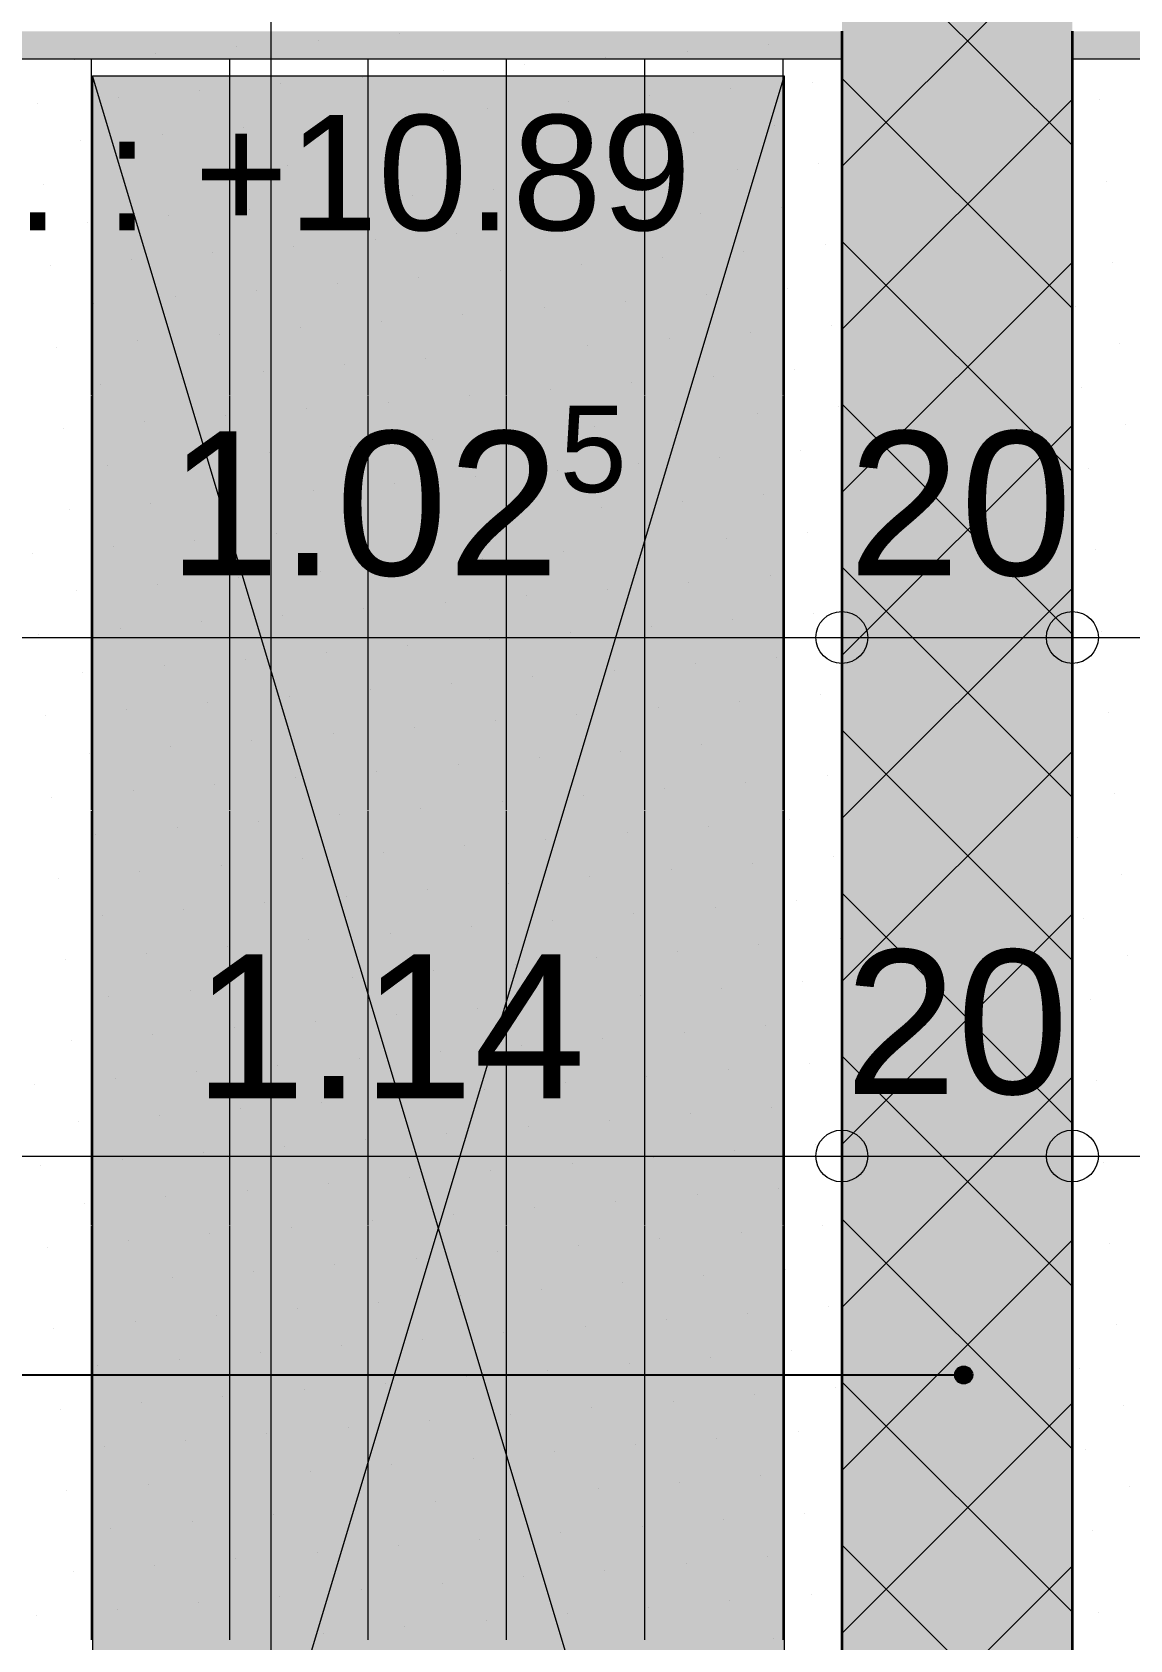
# Model space of a CAD drawing. Header units: metres. Extents: x 0.003 to 0.843, y 0.003 to 0.597.
# Drawn here: x 0.46231 to 0.48136, y 0.1702 to 0.1981 of the extents above; entities that cross this region are included whole.
import ezdxf

# ---------------------------------------------------------------- set-up
doc = ezdxf.new("R2010")
doc.units = ezdxf.units.M
doc.linetypes.add('AUSGEZOGEN', pattern=[0])
for name, color, linetype, lineweight in [('Allgemein', 7, 'AUSGEZOGEN', 18), ('Ausbau Raeume', 7, 'AUSGEZOGEN', 18), ('Bodenplatte', 7, 'AUSGEZOGEN', 18), ('Deckendaemmung', 7, 'AUSGEZOGEN', 13), ('Metallbauarbeiten', 7, 'AUSGEZOGEN', 18), ('Text Decke', 7, 'AUSGEZOGEN', 25), ('Text Koten', 7, 'AUSGEZOGEN', 25), ('Wand Beton bewehrt', 7, 'AUSGEZOGEN', 35), ('Werkplan- Ausfuehrungsmasse', 7, 'AUSGEZOGEN', 13)]:
    doc.layers.add(name, color=color, linetype=linetype, lineweight=lineweight)
doc.styles.add('ARIAL', font='ARIAL.TTF')

msp = doc.modelspace()

# ---------------------------------------------------------------- hatches: boundary and pattern name
at = {"layer": 'Allgemein', "linetype": 'AUSGEZOGEN', "lineweight": 13}
h = msp.add_hatch(color=32, dxfattribs=at)
h.paths.add_polyline_path([(0.47636, 0.198117), (0.45436, 0.198117), (0.45436, 0.197637), (0.47636, 0.197637)])
h.paths.add_polyline_path([(0.62556, 0.198117), (0.62556, 0.197637), (0.63884, 0.197637), (0.63884, 0.198117)])
h.paths.add_polyline_path([(0.48036, 0.198117), (0.48036, 0.197637), (0.50236, 0.197637), (0.50236, 0.198117)])
h.paths.add_polyline_path([(0.38076, 0.198117), (0.38076, 0.197637), (0.39146, 0.197637), (0.39146, 0.198117)])
h.paths.add_polyline_path([(0.33116, 0.198117), (0.3174, 0.198117), (0.3174, 0.197637), (0.33116, 0.197637)])
h.paths.add_polyline_path([(0.57596, 0.198117), (0.56526, 0.198117), (0.56526, 0.197637), (0.57596, 0.197637)])
at = {"layer": 'Bodenplatte', "linetype": 'AUSGEZOGEN', "lineweight": 13, "true_color": 0xa8ffa8}
msp.add_hatch(color=81, dxfattribs=at).paths.add_polyline_path([(0.47636, 0.200997), (0.47636, 0.160997), (0.48036, 0.160997), (0.48036, 0.200997)])
at = {"layer": 'Metallbauarbeiten', "linetype": 'AUSGEZOGEN', "lineweight": 13, "true_color": 0xe3e3e3}
msp.add_hatch(color=254, dxfattribs=at).paths.add_polyline_path([(0.46336, 0.197347), (0.46336, 0.157347), (0.47536, 0.157347), (0.47536, 0.197347)])
at = {"layer": 'Text Decke', "linetype": 'AUSGEZOGEN', "lineweight": 25, "true_color": 0x00c600}
for points in [[(0.478345, 0.174722), (0.478345, 0.174872), (0.478324, 0.174797)], [(0.478345, 0.174872), (0.478399, 0.174668), (0.478399, 0.174926)], [(0.478345, 0.174872), (0.478345, 0.174722), (0.478399, 0.174668)], [(0.478399, 0.174926), (0.478474, 0.174647), (0.478474, 0.174947)], [(0.478399, 0.174926), (0.478399, 0.174668), (0.478474, 0.174647)], [(0.478474, 0.174947), (0.478474, 0.174647), (0.478549, 0.174668)], [(0.478474, 0.174947), (0.478549, 0.174668), (0.478549, 0.174926)], [(0.478549, 0.174926), (0.478549, 0.174668), (0.478603, 0.174722)], [(0.478549, 0.174926), (0.478603, 0.174722), (0.478603, 0.174872)], [(0.478603, 0.174872), (0.478603, 0.174722), (0.478624, 0.174797)]]:
    msp.add_hatch(color=92, dxfattribs=at).paths.add_polyline_path(points)

# ---------------------------------------------------------------- linework, layer by layer
at = {"layer": 'Allgemein', "color": 7, "linetype": 'AUSGEZOGEN', "lineweight": 13}
for p, q in [((0.47636, 0.197637), (0.47636, 0.198117)), ((0.48036, 0.198117), (0.48036, 0.197637)), ((0.45436, 0.197637), (0.47636, 0.197637)), ((0.48036, 0.197637), (0.50236, 0.197637))]:
    msp.add_line(p, q, dxfattribs=at)
at = {"layer": 'Ausbau Raeume', "color": 254, "linetype": 'AUSGEZOGEN', "lineweight": 18}
for p, q in [((0.463342, 0.191803), (0.463342, 0.197637)), ((0.465742, 0.191803), (0.465742, 0.197637)), ((0.468142, 0.191803), (0.468142, 0.197637)), ((0.470542, 0.191803), (0.470542, 0.197637)), ((0.472942, 0.191803), (0.472942, 0.197637)), ((0.475342, 0.191803), (0.475342, 0.197637)), ((0.463342, 0.184603), (0.463342, 0.191789)), ((0.465742, 0.184603), (0.465742, 0.191789)), ((0.468142, 0.184603), (0.468142, 0.191789)), ((0.470542, 0.184603), (0.470542, 0.191789)), ((0.472942, 0.184603), (0.472942, 0.191789)), ((0.475342, 0.184603), (0.475342, 0.191789)), ((0.463342, 0.177403), (0.463342, 0.184589)), ((0.465742, 0.177403), (0.465742, 0.184589)), ((0.468142, 0.177403), (0.468142, 0.184589)), ((0.470542, 0.177403), (0.470542, 0.184589)), ((0.472942, 0.177403), (0.472942, 0.184589)), ((0.475342, 0.177403), (0.475342, 0.184589)), ((0.463342, 0.170203), (0.463342, 0.177389)), ((0.465742, 0.170203), (0.465742, 0.177389)), ((0.468142, 0.170203), (0.468142, 0.177389)), ((0.470542, 0.170203), (0.470542, 0.177389)), ((0.472942, 0.170203), (0.472942, 0.177389)), ((0.475342, 0.170203), (0.475342, 0.177389))]:
    msp.add_line(p, q, dxfattribs=at)
at = {"layer": 'Deckendaemmung', "color": 211, "linetype": 'AUSGEZOGEN', "lineweight": 13, "true_color": 0xff70ff}
for p, q in [((0.465865, 0.197851), (0.465865, 0.197851)), ((0.467274, 0.197964), (0.467274, 0.197964)), ((0.468684, 0.198078), (0.468684, 0.198078)), ((0.475083, 0.197883), (0.475083, 0.197883)), ((0.463046, 0.197624), (0.463046, 0.197624)), ((0.464456, 0.197738), (0.464456, 0.197738)), ((0.472264, 0.197657), (0.472264, 0.197657)), ((0.473674, 0.19777), (0.473674, 0.19777)), ((0.468036, 0.197316), (0.468036, 0.197316)), ((0.469445, 0.19743), (0.469445, 0.19743)), ((0.470855, 0.197543), (0.470855, 0.197543)), ((0.465217, 0.19709), (0.465217, 0.19709)), ((0.466626, 0.197203), (0.466626, 0.197203)), ((0.473026, 0.197009), (0.473026, 0.197009)), ((0.474435, 0.197122), (0.474435, 0.197122)), ((0.475845, 0.197235), (0.475845, 0.197235)), ((0.462398, 0.196863), (0.462398, 0.196863)), ((0.463808, 0.196976), (0.463808, 0.196976)), ((0.470207, 0.196782), (0.470207, 0.196782)), ((0.471616, 0.196895), (0.471616, 0.196895)), ((0.480834, 0.196928), (0.480834, 0.196928)), ((0.465978, 0.196442), (0.465978, 0.196442)), ((0.467388, 0.196555), (0.467388, 0.196555)), ((0.468797, 0.196668), (0.468797, 0.196668)), ((0.475197, 0.196474), (0.475197, 0.196474)), ((0.46316, 0.196215), (0.46316, 0.196215)), ((0.464569, 0.196328), (0.464569, 0.196328)), ((0.472378, 0.196247), (0.472378, 0.196247)), ((0.473787, 0.196361), (0.473787, 0.196361)), ((0.468149, 0.195907), (0.468149, 0.195907)), ((0.469559, 0.19602), (0.469559, 0.19602)), ((0.469559, 0.19602), (0.469559, 0.19602)), ((0.470968, 0.196134), (0.470968, 0.196134)), ((0.46533, 0.19568), (0.46533, 0.19568)), ((0.46674, 0.195794), (0.46674, 0.195794)), ((0.473139, 0.195599), (0.473139, 0.195599)), ((0.474548, 0.195713), (0.474548, 0.195713)), ((0.475958, 0.195826), (0.475958, 0.195826)), ((0.462511, 0.195453), (0.462511, 0.195453)), ((0.462511, 0.195453), (0.462511, 0.195453)), ((0.463921, 0.195567), (0.463921, 0.195567)), ((0.47032, 0.195372), (0.47032, 0.195372)), ((0.47173, 0.195486), (0.47173, 0.195486)), ((0.480948, 0.195518), (0.480948, 0.195518)), ((0.467501, 0.195146), (0.467501, 0.195146)), ((0.468911, 0.195259), (0.468911, 0.195259)), ((0.47531, 0.195065), (0.47531, 0.195065)), ((0.463273, 0.194805), (0.463273, 0.194805)), ((0.464682, 0.194919), (0.464682, 0.194919)), ((0.466092, 0.195032), (0.466092, 0.195032)), ((0.472491, 0.194838), (0.472491, 0.194838)), ((0.4739, 0.194951), (0.4739, 0.194951)), ((0.468263, 0.194497), (0.468263, 0.194497)), ((0.469672, 0.194611), (0.469672, 0.194611)), ((0.471082, 0.194724), (0.471082, 0.194724)), ((0.465444, 0.194271), (0.465444, 0.194271)), ((0.466853, 0.194384), (0.466853, 0.194384)), ((0.474662, 0.194303), (0.474662, 0.194303)), ((0.476071, 0.194416), (0.476071, 0.194416)), ((0.462625, 0.194044), (0.462625, 0.194044)), ((0.464034, 0.194157), (0.464034, 0.194157)), ((0.470434, 0.193963), (0.470434, 0.193963)), ((0.471843, 0.194076), (0.471843, 0.194076)), ((0.473252, 0.19419), (0.473252, 0.19419)), ((0.481061, 0.194109), (0.481061, 0.194109)), ((0.467615, 0.193736), (0.467615, 0.193736)), ((0.469024, 0.193849), (0.469024, 0.193849)), ((0.475423, 0.193655), (0.475423, 0.193655)), ((0.463386, 0.193396), (0.463386, 0.193396)), ((0.464796, 0.193509), (0.464796, 0.193509)), ((0.466205, 0.193623), (0.466205, 0.193623)), ((0.472604, 0.193428), (0.472604, 0.193428)), ((0.474014, 0.193542), (0.474014, 0.193542)), ((0.468376, 0.193088), (0.468376, 0.193088)), ((0.469786, 0.193201), (0.469786, 0.193201)), ((0.471195, 0.193315), (0.471195, 0.193315)), ((0.480413, 0.193347), (0.480413, 0.193347)), ((0.465557, 0.192861), (0.465557, 0.192861)), ((0.466967, 0.192975), (0.466967, 0.192975)), ((0.474775, 0.192894), (0.474775, 0.192894)), ((0.476185, 0.193007), (0.476185, 0.193007)), ((0.476185, 0.193007), (0.476185, 0.193007)), ((0.462738, 0.192634), (0.462738, 0.192634)), ((0.464148, 0.192748), (0.464148, 0.192748)), ((0.470547, 0.192553), (0.470547, 0.192553)), ((0.471956, 0.192667), (0.471956, 0.192667)), ((0.473366, 0.19278), (0.473366, 0.19278)), ((0.481174, 0.192699), (0.481174, 0.192699)), ((0.467728, 0.192327), (0.467728, 0.192327)), ((0.469138, 0.19244), (0.469138, 0.19244)), ((0.469138, 0.19244), (0.469138, 0.19244)), ((0.4635, 0.191986), (0.4635, 0.191986)), ((0.464909, 0.1921), (0.464909, 0.1921)), ((0.466319, 0.192213), (0.466319, 0.192213)), ((0.472718, 0.192019), (0.472718, 0.192019)), ((0.474127, 0.192132), (0.474127, 0.192132)), ((0.475537, 0.192246), (0.475537, 0.192246)), ((0.469899, 0.191792), (0.469899, 0.191792)), ((0.471308, 0.191905), (0.471308, 0.191905)), ((0.480526, 0.191938), (0.480526, 0.191938)), ((0.465671, 0.191452), (0.465671, 0.191452)), ((0.46708, 0.191565), (0.46708, 0.191565)), ((0.468489, 0.191679), (0.468489, 0.191679)), ((0.474889, 0.191484), (0.474889, 0.191484)), ((0.476298, 0.191598), (0.476298, 0.191598)), ((0.462852, 0.191225), (0.462852, 0.191225)), ((0.464261, 0.191338), (0.464261, 0.191338)), ((0.47066, 0.191144), (0.47066, 0.191144)), ((0.47207, 0.191257), (0.47207, 0.191257)), ((0.473479, 0.191371), (0.473479, 0.191371)), ((0.481288, 0.19129), (0.481288, 0.19129)), ((0.467841, 0.190917), (0.467841, 0.190917)), ((0.469251, 0.191031), (0.469251, 0.191031)), ((0.463613, 0.190577), (0.463613, 0.190577)), ((0.465023, 0.19069), (0.465023, 0.19069)), ((0.466432, 0.190804), (0.466432, 0.190804)), ((0.472831, 0.190609), (0.472831, 0.190609)), ((0.474241, 0.190723), (0.474241, 0.190723)), ((0.47565, 0.190836), (0.47565, 0.190836)), ((0.470012, 0.190383), (0.470012, 0.190383)), ((0.471422, 0.190496), (0.471422, 0.190496)), ((0.48064, 0.190528), (0.48064, 0.190528)), ((0.465784, 0.190042), (0.465784, 0.190042)), ((0.467193, 0.190156), (0.467193, 0.190156)), ((0.468603, 0.190269), (0.468603, 0.190269)), ((0.475002, 0.190075), (0.475002, 0.190075)), ((0.462965, 0.189816), (0.462965, 0.189816)), ((0.464375, 0.189929), (0.464375, 0.189929)), ((0.472183, 0.189848), (0.472183, 0.189848)), ((0.473593, 0.189961), (0.473593, 0.189961)), ((0.467955, 0.189508), (0.467955, 0.189508)), ((0.469364, 0.189621), (0.469364, 0.189621)), ((0.470774, 0.189735), (0.470774, 0.189735)), ((0.465136, 0.189281), (0.465136, 0.189281)), ((0.466545, 0.189394), (0.466545, 0.189394)), ((0.472945, 0.1892), (0.472945, 0.1892)), ((0.474354, 0.189313), (0.474354, 0.189313)), ((0.475764, 0.189427), (0.475764, 0.189427)), ((0.462317, 0.189054), (0.462317, 0.189054)), ((0.463727, 0.189168), (0.463727, 0.189168)), ((0.470126, 0.188973), (0.470126, 0.188973)), ((0.470126, 0.188973), (0.470126, 0.188973)), ((0.471535, 0.189087), (0.471535, 0.189087)), ((0.480753, 0.189119), (0.480753, 0.189119)), ((0.465897, 0.188633), (0.465897, 0.188633)), ((0.467307, 0.188746), (0.467307, 0.188746)), ((0.468716, 0.18886), (0.468716, 0.18886)), ((0.475115, 0.188665), (0.475115, 0.188665)), ((0.463079, 0.188406), (0.463079, 0.188406)), ((0.463079, 0.188406), (0.463079, 0.188406)), ((0.464488, 0.18852), (0.464488, 0.18852)), ((0.472297, 0.188438), (0.472297, 0.188438)), ((0.473706, 0.188552), (0.473706, 0.188552)), ((0.468068, 0.188098), (0.468068, 0.188098)), ((0.469478, 0.188212), (0.469478, 0.188212)), ((0.470887, 0.188325), (0.470887, 0.188325)), ((0.465249, 0.187871), (0.465249, 0.187871)), ((0.466659, 0.187985), (0.466659, 0.187985)), ((0.473058, 0.18779), (0.473058, 0.18779)), ((0.474467, 0.187904), (0.474467, 0.187904)), ((0.475877, 0.188017), (0.475877, 0.188017)), ((0.46243, 0.187645), (0.46243, 0.187645)), ((0.46384, 0.187758), (0.46384, 0.187758)), ((0.470239, 0.187564), (0.470239, 0.187564)), ((0.471649, 0.187677), (0.471649, 0.187677)), ((0.480867, 0.187709), (0.480867, 0.187709)), ((0.46742, 0.187337), (0.46742, 0.187337)), ((0.46883, 0.18745), (0.46883, 0.18745)), ((0.475229, 0.187256), (0.475229, 0.187256)), ((0.463192, 0.186997), (0.463192, 0.186997)), ((0.464601, 0.18711), (0.464601, 0.18711)), ((0.466011, 0.187223), (0.466011, 0.187223)), ((0.47241, 0.187029), (0.47241, 0.187029)), ((0.473819, 0.187142), (0.473819, 0.187142)), ((0.468182, 0.186689), (0.468182, 0.186689)), ((0.469591, 0.186802), (0.469591, 0.186802)), ((0.471001, 0.186916), (0.471001, 0.186916)), ((0.465363, 0.186462), (0.465363, 0.186462)), ((0.466772, 0.186575), (0.466772, 0.186575)), ((0.474581, 0.186494), (0.474581, 0.186494)), ((0.47599, 0.186608), (0.47599, 0.186608)), ((0.462544, 0.186235), (0.462544, 0.186235)), ((0.463953, 0.186349), (0.463953, 0.186349)), ((0.470353, 0.186154), (0.470353, 0.186154)), ((0.471762, 0.186268), (0.471762, 0.186268)), ((0.473171, 0.186381), (0.473171, 0.186381)), ((0.48098, 0.1863), (0.48098, 0.1863)), ((0.467534, 0.185927), (0.467534, 0.185927)), ((0.468943, 0.186041), (0.468943, 0.186041)), ((0.475342, 0.185846), (0.475342, 0.185846)), ((0.463305, 0.185587), (0.463305, 0.185587)), ((0.464715, 0.185701), (0.464715, 0.185701)), ((0.466124, 0.185814), (0.466124, 0.185814)), ((0.472523, 0.18562), (0.472523, 0.18562)), ((0.473933, 0.185733), (0.473933, 0.185733)), ((0.468295, 0.185279), (0.468295, 0.185279)), ((0.469705, 0.185393), (0.469705, 0.185393)), ((0.469705, 0.185393), (0.469705, 0.185393)), ((0.471114, 0.185506), (0.471114, 0.185506)), ((0.465476, 0.185053), (0.465476, 0.185053)), ((0.466886, 0.185166), (0.466886, 0.185166)), ((0.474694, 0.185085), (0.474694, 0.185085)), ((0.476104, 0.185198), (0.476104, 0.185198)), ((0.462657, 0.184826), (0.462657, 0.184826)), ((0.462657, 0.184826), (0.462657, 0.184826)), ((0.464067, 0.184939), (0.464067, 0.184939)), ((0.470466, 0.184745), (0.470466, 0.184745)), ((0.471875, 0.184858), (0.471875, 0.184858)), ((0.473285, 0.184972), (0.473285, 0.184972)), ((0.481093, 0.184891), (0.481093, 0.184891)), ((0.467647, 0.184518), (0.467647, 0.184518)), ((0.469056, 0.184631), (0.469056, 0.184631)), ((0.475456, 0.184437), (0.475456, 0.184437)), ((0.463419, 0.184178), (0.463419, 0.184178)), ((0.464828, 0.184291), (0.464828, 0.184291)), ((0.466238, 0.184405), (0.466238, 0.184405)), ((0.472637, 0.18421), (0.472637, 0.18421)), ((0.474046, 0.184324), (0.474046, 0.184324)), ((0.469818, 0.183983), (0.469818, 0.183983)), ((0.471227, 0.184097), (0.471227, 0.184097)), ((0.480445, 0.184129), (0.480445, 0.184129)), ((0.46559, 0.183643), (0.46559, 0.183643)), ((0.466999, 0.183757), (0.466999, 0.183757)), ((0.468408, 0.18387), (0.468408, 0.18387)), ((0.474808, 0.183676), (0.474808, 0.183676)), ((0.476217, 0.183789), (0.476217, 0.183789)), ((0.462771, 0.183416), (0.462771, 0.183416)), ((0.46418, 0.18353), (0.46418, 0.18353)), ((0.470579, 0.183335), (0.470579, 0.183335)), ((0.471989, 0.183449), (0.471989, 0.183449)), ((0.473398, 0.183562), (0.473398, 0.183562)), ((0.481207, 0.183481), (0.481207, 0.183481)), ((0.46776, 0.183109), (0.46776, 0.183109)), ((0.46917, 0.183222), (0.46917, 0.183222)), ((0.463532, 0.182768), (0.463532, 0.182768)), ((0.464942, 0.182882), (0.464942, 0.182882)), ((0.466351, 0.182995), (0.466351, 0.182995)), ((0.47275, 0.182801), (0.47275, 0.182801)), ((0.47416, 0.182914), (0.47416, 0.182914)), ((0.475569, 0.183028), (0.475569, 0.183028)), ((0.469931, 0.182574), (0.469931, 0.182574)), ((0.471341, 0.182687), (0.471341, 0.182687)), ((0.480559, 0.18272), (0.480559, 0.18272)), ((0.465703, 0.182234), (0.465703, 0.182234)), ((0.467112, 0.182347), (0.467112, 0.182347)), ((0.468522, 0.182461), (0.468522, 0.182461)), ((0.474921, 0.182266), (0.474921, 0.182266)), ((0.476331, 0.182379), (0.476331, 0.182379)), ((0.462884, 0.182007), (0.462884, 0.182007)), ((0.464294, 0.18212), (0.464294, 0.18212)), ((0.470693, 0.181926), (0.470693, 0.181926)), ((0.470693, 0.181926), (0.470693, 0.181926)), ((0.472102, 0.182039), (0.472102, 0.182039)), ((0.473512, 0.182153), (0.473512, 0.182153)), ((0.48132, 0.182072), (0.48132, 0.182072)), ((0.467874, 0.181699), (0.467874, 0.181699)), ((0.469283, 0.181812), (0.469283, 0.181812)), ((0.465055, 0.181472), (0.465055, 0.181472)), ((0.466464, 0.181586), (0.466464, 0.181586)), ((0.472864, 0.181391), (0.472864, 0.181391)), ((0.474273, 0.181505), (0.474273, 0.181505)), ((0.475682, 0.181618), (0.475682, 0.181618)), ((0.463646, 0.181359), (0.463646, 0.181359)), ((0.463646, 0.181359), (0.463646, 0.181359)), ((0.470045, 0.181164), (0.470045, 0.181164)), ((0.471454, 0.181278), (0.471454, 0.181278)), ((0.480672, 0.18131), (0.480672, 0.18131)), ((0.465816, 0.180824), (0.465816, 0.180824)), ((0.467226, 0.180938), (0.467226, 0.180938)), ((0.468635, 0.181051), (0.468635, 0.181051)), ((0.475034, 0.180857), (0.475034, 0.180857)), ((0.462997, 0.180597), (0.462997, 0.180597)), ((0.464407, 0.180711), (0.464407, 0.180711)), ((0.472216, 0.18063), (0.472216, 0.18063)), ((0.473625, 0.180743), (0.473625, 0.180743)), ((0.467987, 0.18029), (0.467987, 0.18029)), ((0.469397, 0.180403), (0.469397, 0.180403)), ((0.470806, 0.180516), (0.470806, 0.180516)), ((0.465168, 0.180063), (0.465168, 0.180063)), ((0.466578, 0.180176), (0.466578, 0.180176)), ((0.472977, 0.179982), (0.472977, 0.179982)), ((0.474386, 0.180095), (0.474386, 0.180095)), ((0.475796, 0.180209), (0.475796, 0.180209)), ((0.462349, 0.179836), (0.462349, 0.179836)), ((0.463759, 0.179949), (0.463759, 0.179949)), ((0.470158, 0.179755), (0.470158, 0.179755)), ((0.471568, 0.179868), (0.471568, 0.179868)), ((0.480786, 0.179901), (0.480786, 0.179901)), ((0.46593, 0.179415), (0.46593, 0.179415)), ((0.467339, 0.179528), (0.467339, 0.179528)), ((0.468749, 0.179642), (0.468749, 0.179642)), ((0.475148, 0.179447), (0.475148, 0.179447)), ((0.463111, 0.179188), (0.463111, 0.179188)), ((0.46452, 0.179301), (0.46452, 0.179301)), ((0.472329, 0.17922), (0.472329, 0.17922)), ((0.473738, 0.179334), (0.473738, 0.179334)), ((0.468101, 0.17888), (0.468101, 0.17888)), ((0.46951, 0.178994), (0.46951, 0.178994)), ((0.47092, 0.179107), (0.47092, 0.179107)), ((0.465282, 0.178653), (0.465282, 0.178653)), ((0.466691, 0.178767), (0.466691, 0.178767)), ((0.4745, 0.178686), (0.4745, 0.178686)), ((0.475909, 0.178799), (0.475909, 0.178799)), ((0.462463, 0.178427), (0.462463, 0.178427)), ((0.463872, 0.17854), (0.463872, 0.17854)), ((0.470272, 0.178346), (0.470272, 0.178346)), ((0.470272, 0.178346), (0.470272, 0.178346)), ((0.471681, 0.178459), (0.471681, 0.178459)), ((0.47309, 0.178572), (0.47309, 0.178572)), ((0.480899, 0.178491), (0.480899, 0.178491)), ((0.467453, 0.178119), (0.467453, 0.178119)), ((0.468862, 0.178232), (0.468862, 0.178232)), ((0.475261, 0.178038), (0.475261, 0.178038)), ((0.463224, 0.177779), (0.463224, 0.177779)), ((0.463224, 0.177779), (0.463224, 0.177779)), ((0.464634, 0.177892), (0.464634, 0.177892)), ((0.466043, 0.178005), (0.466043, 0.178005)), ((0.472442, 0.177811), (0.472442, 0.177811)), ((0.473852, 0.177924), (0.473852, 0.177924)), ((0.468214, 0.177471), (0.468214, 0.177471)), ((0.469623, 0.177584), (0.469623, 0.177584)), ((0.471033, 0.177698), (0.471033, 0.177698)), ((0.465395, 0.177244), (0.465395, 0.177244)), ((0.466805, 0.177357), (0.466805, 0.177357)), ((0.474613, 0.177276), (0.474613, 0.177276)), ((0.476023, 0.17739), (0.476023, 0.17739)), ((0.462576, 0.177017), (0.462576, 0.177017)), ((0.463986, 0.177131), (0.463986, 0.177131)), ((0.470385, 0.176936), (0.470385, 0.176936)), ((0.471794, 0.17705), (0.471794, 0.17705)), ((0.473204, 0.177163), (0.473204, 0.177163)), ((0.481012, 0.177082), (0.481012, 0.177082)), ((0.467566, 0.176709), (0.467566, 0.176709)), ((0.468975, 0.176823), (0.468975, 0.176823)), ((0.475375, 0.176628), (0.475375, 0.176628)), ((0.463338, 0.176369), (0.463338, 0.176369)), ((0.464747, 0.176483), (0.464747, 0.176483)), ((0.466157, 0.176596), (0.466157, 0.176596)), ((0.472556, 0.176402), (0.472556, 0.176402)), ((0.473965, 0.176515), (0.473965, 0.176515)), ((0.469737, 0.176175), (0.469737, 0.176175)), ((0.471146, 0.176288), (0.471146, 0.176288)), ((0.480364, 0.17632), (0.480364, 0.17632)), ((0.465509, 0.175835), (0.465509, 0.175835)), ((0.466918, 0.175948), (0.466918, 0.175948)), ((0.468327, 0.176061), (0.468327, 0.176061)), ((0.474727, 0.175867), (0.474727, 0.175867)), ((0.476136, 0.17598), (0.476136, 0.17598)), ((0.46269, 0.175608), (0.46269, 0.175608)), ((0.464099, 0.175721), (0.464099, 0.175721)), ((0.470498, 0.175527), (0.470498, 0.175527)), ((0.471908, 0.17564), (0.471908, 0.17564)), ((0.473317, 0.175753), (0.473317, 0.175753)), ((0.481126, 0.175672), (0.481126, 0.175672)), ((0.467679, 0.1753), (0.467679, 0.1753)), ((0.469089, 0.175413), (0.469089, 0.175413)), ((0.463451, 0.17496), (0.463451, 0.17496)), ((0.464861, 0.175073), (0.464861, 0.175073)), ((0.46627, 0.175186), (0.46627, 0.175186)), ((0.472669, 0.174992), (0.472669, 0.174992)), ((0.474079, 0.175105), (0.474079, 0.175105)), ((0.475488, 0.175219), (0.475488, 0.175219)), ((0.46985, 0.174765), (0.46985, 0.174765)), ((0.47126, 0.174879), (0.47126, 0.174879)), ((0.47126, 0.174879), (0.47126, 0.174879)), ((0.480478, 0.174911), (0.480478, 0.174911)), ((0.465622, 0.174425), (0.465622, 0.174425)), ((0.467031, 0.174538), (0.467031, 0.174538)), ((0.468441, 0.174652), (0.468441, 0.174652)), ((0.47484, 0.174457), (0.47484, 0.174457)), ((0.476249, 0.174571), (0.476249, 0.174571)), ((0.462803, 0.174198), (0.462803, 0.174198)), ((0.464213, 0.174312), (0.464213, 0.174312)), ((0.464213, 0.174312), (0.464213, 0.174312)), ((0.470612, 0.174117), (0.470612, 0.174117)), ((0.472021, 0.174231), (0.472021, 0.174231)), ((0.473431, 0.174344), (0.473431, 0.174344)), ((0.481239, 0.174263), (0.481239, 0.174263)), ((0.467793, 0.17389), (0.467793, 0.17389)), ((0.469202, 0.174004), (0.469202, 0.174004)), ((0.464974, 0.173664), (0.464974, 0.173664)), ((0.466383, 0.173777), (0.466383, 0.173777)), ((0.472783, 0.173583), (0.472783, 0.173583)), ((0.474192, 0.173696), (0.474192, 0.173696)), ((0.475601, 0.173809), (0.475601, 0.173809)), ((0.463564, 0.17355), (0.463564, 0.17355)), ((0.469964, 0.173356), (0.469964, 0.173356)), ((0.471373, 0.173469), (0.471373, 0.173469)), ((0.480591, 0.173502), (0.480591, 0.173502)), ((0.465735, 0.173016), (0.465735, 0.173016)), ((0.467145, 0.173129), (0.467145, 0.173129)), ((0.468554, 0.173242), (0.468554, 0.173242)), ((0.474953, 0.173048), (0.474953, 0.173048)), ((0.462916, 0.172789), (0.462916, 0.172789)), ((0.464326, 0.172902), (0.464326, 0.172902)), ((0.472135, 0.172821), (0.472135, 0.172821)), ((0.473544, 0.172935), (0.473544, 0.172935)), ((0.481353, 0.172854), (0.481353, 0.172854)), ((0.467906, 0.172481), (0.467906, 0.172481)), ((0.469316, 0.172594), (0.469316, 0.172594)), ((0.470725, 0.172708), (0.470725, 0.172708)), ((0.465087, 0.172254), (0.465087, 0.172254)), ((0.466497, 0.172368), (0.466497, 0.172368)), ((0.472896, 0.172173), (0.472896, 0.172173)), ((0.474305, 0.172287), (0.474305, 0.172287)), ((0.475715, 0.1724), (0.475715, 0.1724)), ((0.463678, 0.172141), (0.463678, 0.172141)), ((0.470077, 0.171946), (0.470077, 0.171946)), ((0.471487, 0.17206), (0.471487, 0.17206)), ((0.480705, 0.172092), (0.480705, 0.172092)), ((0.465849, 0.171606), (0.465849, 0.171606)), ((0.467258, 0.17172), (0.467258, 0.17172)), ((0.468668, 0.171833), (0.468668, 0.171833)), ((0.475067, 0.171639), (0.475067, 0.171639)), ((0.46303, 0.171379), (0.46303, 0.171379)), ((0.464439, 0.171493), (0.464439, 0.171493)), ((0.472248, 0.171412), (0.472248, 0.171412)), ((0.473657, 0.171525), (0.473657, 0.171525)), ((0.46802, 0.171072), (0.46802, 0.171072)), ((0.469429, 0.171185), (0.469429, 0.171185)), ((0.470839, 0.171298), (0.470839, 0.171298)), ((0.470839, 0.171298), (0.470839, 0.171298)), ((0.465201, 0.170845), (0.465201, 0.170845)), ((0.46661, 0.170958), (0.46661, 0.170958)), ((0.473009, 0.170764), (0.473009, 0.170764)), ((0.474419, 0.170877), (0.474419, 0.170877)), ((0.475828, 0.170991), (0.475828, 0.170991)), ((0.462382, 0.170618), (0.462382, 0.170618)), ((0.463791, 0.170731), (0.463791, 0.170731)), ((0.463791, 0.170731), (0.463791, 0.170731)), ((0.47019, 0.170537), (0.47019, 0.170537)), ((0.4716, 0.17065), (0.4716, 0.17065)), ((0.480818, 0.170683), (0.480818, 0.170683)), ((0.467372, 0.17031), (0.467372, 0.17031)), ((0.468781, 0.170424), (0.468781, 0.170424)), ((0.47518, 0.170229), (0.47518, 0.170229))]:
    msp.add_line(p, q, dxfattribs=at)
at = {"layer": 'Metallbauarbeiten', "color": 7, "linetype": 'AUSGEZOGEN', "lineweight": 13}
for p, q in [((0.46336, 0.197347), (0.47536, 0.197347)), ((0.47536, 0.197347), (0.46336, 0.157347)), ((0.47536, 0.157347), (0.46336, 0.197347)), ((0.46336, 0.197347), (0.46336, 0.157347)), ((0.47536, 0.197347), (0.47536, 0.157347))]:
    msp.add_line(p, q, dxfattribs=at)
at = {"layer": 'Text Decke', "color": 92, "linetype": 'AUSGEZOGEN', "lineweight": 25, "true_color": 0x00c600}
for p, q in [((0.41226, 0.174797), (0.478474, 0.174797)), ((0.478324, 0.174797), (0.478324, 0.174797)), ((0.478474, 0.174947), (0.478474, 0.174947)), ((0.478624, 0.174797), (0.478624, 0.174797)), ((0.478474, 0.174647), (0.478474, 0.174647))]:
    msp.add_line(p, q, dxfattribs=at)
msp.add_circle((0.478474, 0.174797), 0.00015, dxfattribs=at)
at = {"layer": 'Wand Beton bewehrt', "color": 7, "linetype": 'AUSGEZOGEN', "lineweight": 13}
for p, q in [((0.47636, 0.200134), (0.48036, 0.196134)), ((0.47636, 0.195769), (0.48036, 0.199769)), ((0.47636, 0.197306), (0.48036, 0.193306)), ((0.47636, 0.19294), (0.48036, 0.19694)), ((0.47636, 0.194477), (0.48036, 0.190477)), ((0.47636, 0.190112), (0.48036, 0.194112)), ((0.47636, 0.191649), (0.48036, 0.187649)), ((0.47636, 0.187283), (0.48036, 0.191283)), ((0.47636, 0.188821), (0.48036, 0.184821)), ((0.47636, 0.184455), (0.48036, 0.188455)), ((0.47636, 0.185992), (0.48036, 0.181992)), ((0.47636, 0.181626), (0.48036, 0.185626)), ((0.47636, 0.183164), (0.48036, 0.179164)), ((0.47636, 0.178798), (0.48036, 0.182798)), ((0.47636, 0.180335), (0.48036, 0.176335)), ((0.47636, 0.17597), (0.48036, 0.17997)), ((0.47636, 0.177507), (0.48036, 0.173507)), ((0.47636, 0.173141), (0.48036, 0.177141)), ((0.47636, 0.174678), (0.48036, 0.170678)), ((0.47636, 0.170313), (0.48036, 0.174313)), ((0.47636, 0.17185), (0.48036, 0.16785)), ((0.47636, 0.167484), (0.48036, 0.171484))]:
    msp.add_line(p, q, dxfattribs=at)
at = {"layer": 'Wand Beton bewehrt', "color": 7, "linetype": 'AUSGEZOGEN', "lineweight": 35}
for p, q in [((0.47636, 0.198117), (0.47636, 0.197637)), ((0.48036, 0.197637), (0.48036, 0.198117)), ((0.47636, 0.197637), (0.47636, 0.117057)), ((0.48036, 0.117057), (0.48036, 0.197637))]:
    msp.add_line(p, q, dxfattribs=at)
at = {"layer": 'Werkplan- Ausfuehrungsmasse', "color": 7, "linetype": 'AUSGEZOGEN', "lineweight": 13}
for p, q in [((0.46646, 0.115497), (0.46646, 0.200997)), ((0.47636, 0.187597), (0.47636, 0.189097)), ((0.48036, 0.187597), (0.48036, 0.189097)), ((0.45586, 0.187597), (0.47636, 0.187597)), ((0.47636, 0.187597), (0.47636, 0.186097)), ((0.47636, 0.187597), (0.47636, 0.187597)), ((0.47636, 0.187597), (0.48036, 0.187597)), ((0.48036, 0.187597), (0.48036, 0.186097)), ((0.48036, 0.187597), (0.48036, 0.187597)), ((0.48036, 0.187597), (0.50086, 0.187597)), ((0.47636, 0.178597), (0.47636, 0.180097)), ((0.48036, 0.178597), (0.48036, 0.180097)), ((0.45356, 0.178597), (0.47636, 0.178597)), ((0.47636, 0.178597), (0.47636, 0.177097)), ((0.47636, 0.178597), (0.47636, 0.178597)), ((0.47636, 0.178597), (0.48036, 0.178597)), ((0.48036, 0.178597), (0.48036, 0.177097)), ((0.48036, 0.178597), (0.48036, 0.178597)), ((0.48036, 0.178597), (0.50316, 0.178597))]:
    msp.add_line(p, q, dxfattribs=at)
for centre in [(0.47636, 0.187597), (0.48036, 0.187597), (0.47636, 0.178597), (0.48036, 0.178597)]:
    msp.add_circle(centre, 0.00045, dxfattribs=at)

# ---------------------------------------------------------------- texts
at = {"layer": 'Text Koten', "color": 7, "linetype": 'AUSGEZOGEN', "lineweight": 18, "insert": (0.452393, 0.194637), "char_height": 0.002, "width": 0.001, "attachment_point": 7, "style": 'ARIAL'}
msp.add_mtext('ok\\~r.\\~Bo.\\~:\\~+10.89', dxfattribs=at)
at = {"layer": 'Werkplan- Ausfuehrungsmasse', "color": 7, "linetype": 'AUSGEZOGEN', "lineweight": 25, "attachment_point": 7, "style": 'ARIAL'}
for s, insert, char_height, width in [('5', (0.471464, 0.190098), 0.0015, 0.00075), ('1.02', (0.464667, 0.18864), 0.0025, 0.00125), ('20', (0.476472, 0.18864), 0.0025, 0.00125), ('20', (0.47641, 0.17964), 0.0025, 0.00125), ('1.14', (0.465117, 0.179597), 0.0025, 0.00125)]:
    msp.add_mtext(s, dxfattribs=dict(at, insert=insert, char_height=char_height, width=width))

doc.saveas('drawing.dxf')
